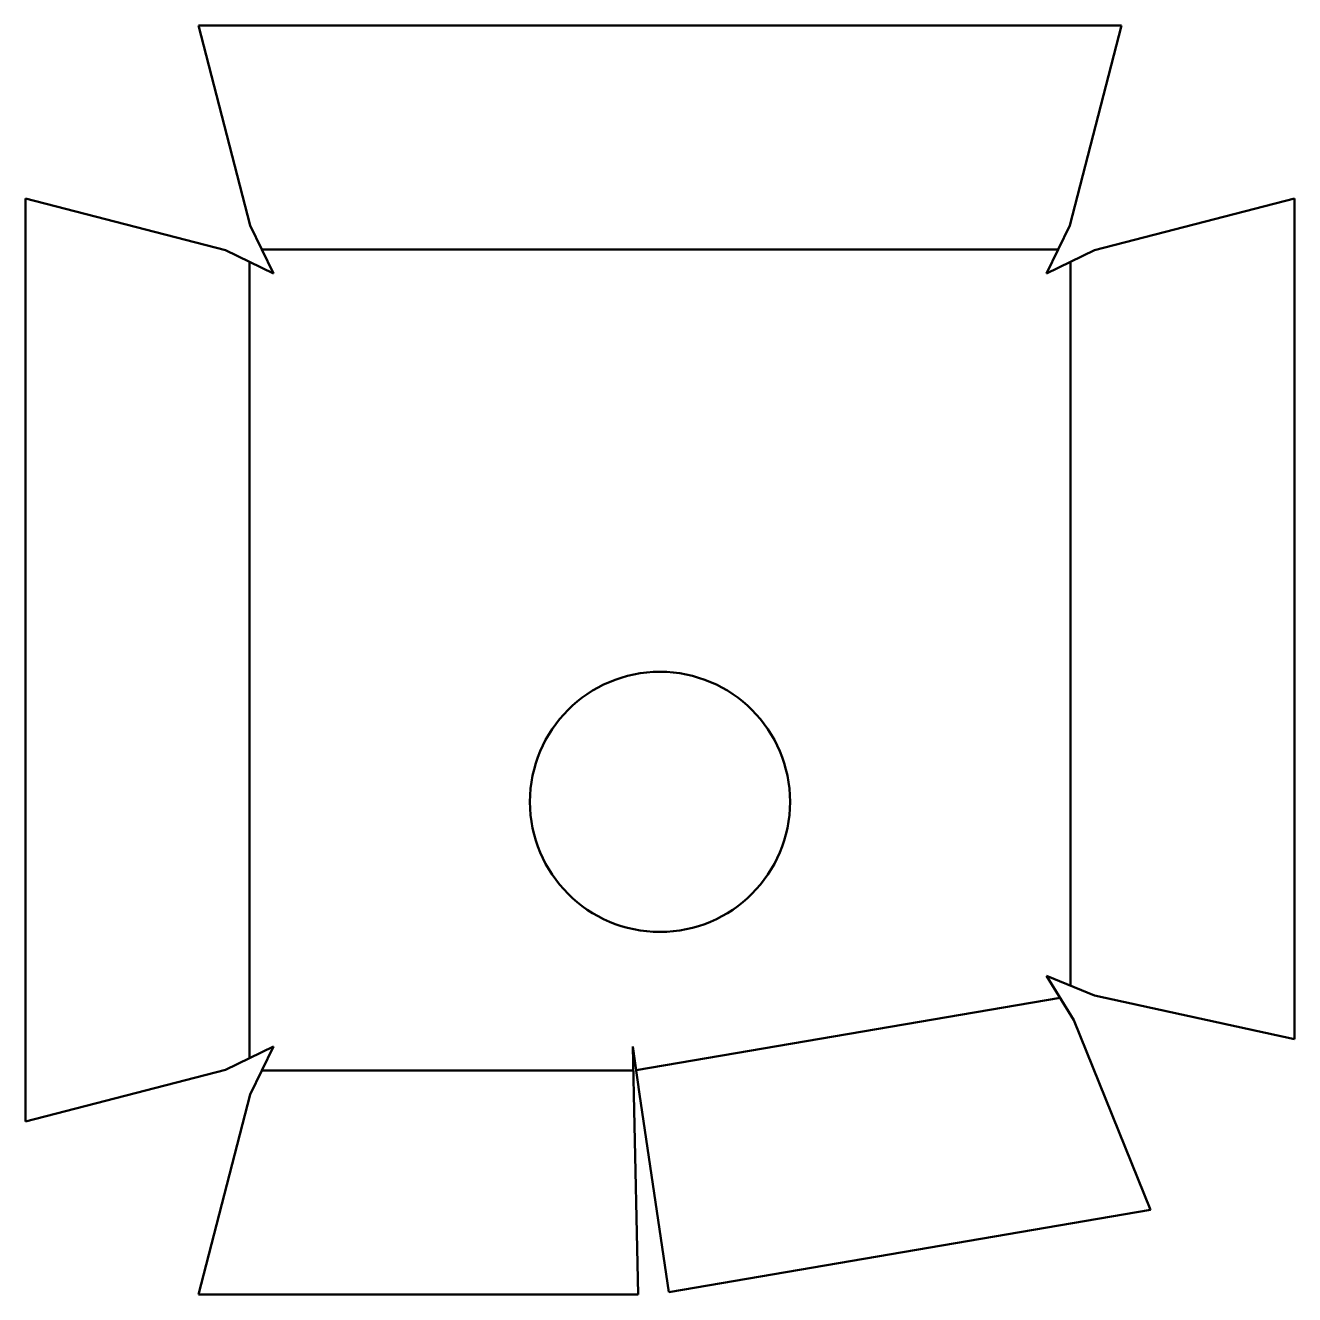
# Model space of a CAD drawing. Header units: inches. Extents: x -4.27 to 2.44, y -3.36 to 3.36.
import ezdxf

# ---------------------------------------------------------------- set-up
doc = ezdxf.new("R2010")
doc.units = ezdxf.units.IN
doc.header["$MEASUREMENT"] = 0
doc.layers.add('IV_BEND', color=131, linetype='Continuous', lineweight=50, true_color=0x80ffff)
doc.layers.add('IV_EXTERIOR_PROFILES', color=7, linetype='Continuous', lineweight=50)
doc.layers.add('IV_INTERIOR_PROFILES', color=7, linetype='Continuous', lineweight=50)

msp = doc.modelspace()

# ---------------------------------------------------------------- linework, layer by layer
at = {"layer": 'IV_BEND'}
for p, q in [((-3.0197, 2.1701), (1.1893, 2.1701)), ((-3.0852, -2.1045), (-3.0852, 2.1045)), ((1.2549, 2.1045), (1.2549, -1.7217)), ((1.2, -1.7867), (-1.0412, -2.1688)), ((-1.0566, -2.1701), (-3.0197, -2.1701))]:
    msp.add_line(p, q, dxfattribs=at)
at = {"layer": 'IV_EXTERIOR_PROFILES'}
for p, q in [((-3.0813, 2.2973), (-3.3551, 3.3551)), ((-3.3551, 3.3551), (1.5248, 3.3551)), ((1.5248, 3.3551), (1.251, 2.2973)), ((-4.2703, 2.4399), (-3.2125, 2.1662)), ((-4.2703, -2.4399), (-4.2703, 2.4399)), ((1.3821, 2.1662), (2.4399, 2.4399)), ((2.4399, 2.4399), (2.4399, -2.0046)), ((-2.958, 2.0428), (-3.0813, 2.2973)), ((1.251, 2.2973), (1.1276, 2.0428)), ((-3.2125, 2.1662), (-2.958, 2.0428)), ((1.1276, 2.0428), (1.3821, 2.1662)), ((1.1276, -1.67), (1.2724, -1.9034)), ((1.3821, -1.7735), (1.1276, -1.67)), ((2.4399, -2.0046), (1.3821, -1.7735)), ((1.2724, -1.9034), (1.678, -2.9074)), ((-2.958, -2.0428), (-3.2125, -2.1662)), ((-3.0813, -2.2973), (-2.958, -2.0428)), ((-1.0228, -2.2947), (-1.0596, -2.0428)), ((-1.0596, -2.0428), (-1.0536, -2.2973)), ((-3.2125, -2.1662), (-4.2703, -2.4399)), ((-3.3551, -3.3551), (-3.0813, -2.2973)), ((-1.0536, -2.2973), (-1.0305, -3.3551)), ((-0.8679, -3.3414), (-1.0228, -2.2947)), ((1.678, -2.9074), (-0.8679, -3.3414)), ((-1.0305, -3.3551), (-3.3551, -3.3551))]:
    msp.add_line(p, q, dxfattribs=at)
at = {"layer": 'IV_INTERIOR_PROFILES'}
msp.add_circle((-0.9152, -0.75), 0.6875, dxfattribs=at)

doc.saveas('drawing.dxf')
